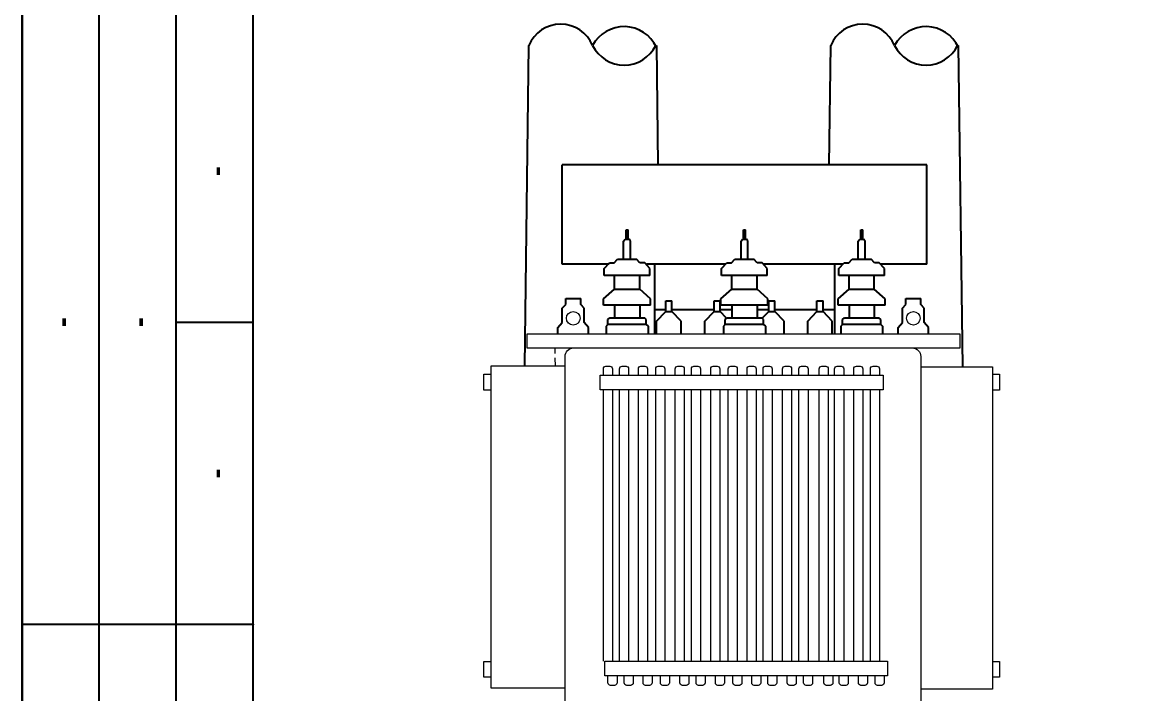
# Model space of a CAD drawing. Header units: millimetres. Extents: x 1804 to 3757, y 2643 to 7323.
# Drawn here: x 3495.3 to 3560, y 2819.6 to 2858.8 of the extents above; entities that cross this region are included whole.
import ezdxf
from ezdxf.enums import TextEntityAlignment as Align

# ---------------------------------------------------------------- set-up
doc = ezdxf.new("R2010")
doc.units = ezdxf.units.MM
doc.linetypes.add('TRAZOS', pattern=[0.75, 0.5, -0.25])
for name, color, linetype in [('_Cajetin Linea 2', 2, 'Continuous'), ('_Texto 1', 7, 'Continuous'), ('CAJETIN_T-1', 104, 'Continuous')]:
    doc.layers.add(name, color=color, linetype=linetype)
doc.layers.add('_Cajetin Linea 3', color=5, linetype='Continuous', lineweight=30)
doc.layers.add('POSTE', color=7, linetype='Continuous', lineweight=13)
doc.styles.add('Disylays_86', font='swisscl.ttf', dxfattribs={"height": 2.2})

# ---------------------------------------------------------------- blocks, each defined once
blk = doc.blocks.new('CAJETIN ARMADO')
at = {"layer": '_Cajetin Linea 2', "color": 3}
for points in [[(1380.954, 5529.82), (1380.954, 5776.82)], [(1385.454, 5529.82), (1385.454, 5776.82)], [(1389.954, 5529.82), (1389.954, 5776.82)], [(1385.454, 5688.606), (1389.954, 5688.606)], [(1389.954, 5670.963), (1376.454, 5670.963)]]:
    blk.add_lwpolyline(points, dxfattribs=at)
at = {"layer": '_Cajetin Linea 3', "ltscale": 0.1}
blk.add_lwpolyline([(1569.362, 5499.82), (1376.454, 5499.82), (1376.454, 5776.82), (1569.362, 5776.82)], close=True, dxfattribs=at)
at = {"layer": 'CAJETIN_T-1', "color": 2}
blk.add_point((1389.954, 5670.963), dxfattribs=at)
at = {"layer": '_Texto 1', "style": 'Disylays_86'}
for p in [(1387.704, 5697.428), (1378.704, 5688.606), (1383.204, 5688.606), (1387.704, 5679.785)]:
    blk.add_text('-', height=1.8, rotation=90, dxfattribs=at).set_placement(p, align=Align.MIDDLE_CENTER)

msp = doc.modelspace()

# ---------------------------------------------------------------- linework, layer by layer
at = {"color": 7}
for p, q in [((3524.612, 2838.726), (3524.849, 2857.457)), ((3532.301, 2857.457), (3532.39, 2850.5)), ((3542.396, 2850.5), (3542.484, 2857.457)), ((3549.936, 2857.457), (3550.174, 2838.703)), ((3531.298, 2844.813), (3531.299, 2844.775))]:
    msp.add_line(p, q, dxfattribs=at)
at = {"color": 7, "linetype": 'ByBlock'}
for p, q in [((3548.092, 2850.5), (3526.793, 2850.5)), ((3526.793, 2844.697), (3526.793, 2850.5)), ((3548.092, 2844.697), (3548.092, 2850.5)), ((3529.546, 2844.697), (3526.793, 2844.697)), ((3536.343, 2844.697), (3531.744, 2844.697)), ((3532.183, 2844.697), (3532.183, 2840.596)), ((3543.193, 2844.697), (3538.541, 2844.697)), ((3542.702, 2844.697), (3542.702, 2840.596)), ((3548.092, 2844.697), (3545.391, 2844.697)), ((3532.844, 2842.031), (3532.183, 2842.031)), ((3535.666, 2842.031), (3533.206, 2842.031)), ((3536.704, 2842.031), (3536.028, 2842.031)), ((3538.863, 2842.031), (3538.18, 2842.031)), ((3541.676, 2842.031), (3539.225, 2842.031)), ((3542.702, 2842.031), (3542.038, 2842.031))]:
    msp.add_line(p, q, dxfattribs=at)
for p, q in [((3530.529, 2846.701), (3530.645, 2846.701)), ((3530.529, 2846.151), (3530.529, 2846.701)), ((3530.645, 2846.151), (3530.645, 2846.701)), ((3537.384, 2846.701), (3537.5, 2846.701)), ((3537.384, 2846.151), (3537.384, 2846.701)), ((3537.5, 2846.151), (3537.5, 2846.701)), ((3544.234, 2846.701), (3544.349, 2846.701)), ((3544.234, 2846.151), (3544.234, 2846.701)), ((3544.349, 2846.151), (3544.349, 2846.701)), ((3530.386, 2846.04), (3530.472, 2846.151)), ((3530.386, 2844.976), (3530.386, 2846.04)), ((3530.472, 2846.151), (3530.703, 2846.151)), ((3530.788, 2846.04), (3530.703, 2846.151)), ((3530.788, 2844.976), (3530.788, 2846.04)), ((3537.242, 2846.04), (3537.327, 2846.151)), ((3537.242, 2844.976), (3537.242, 2846.04)), ((3537.327, 2846.151), (3537.558, 2846.151)), ((3537.643, 2846.04), (3537.558, 2846.151)), ((3537.643, 2844.976), (3537.643, 2846.04)), ((3544.091, 2846.04), (3544.176, 2846.151)), ((3544.091, 2844.976), (3544.091, 2846.04)), ((3544.176, 2846.151), (3544.407, 2846.151)), ((3544.492, 2846.04), (3544.407, 2846.151)), ((3544.492, 2844.976), (3544.492, 2846.04)), ((3529.839, 2844.775), (3530.031, 2844.976)), ((3530.031, 2844.976), (3531.143, 2844.976)), ((3531.335, 2844.775), (3531.143, 2844.976)), ((3536.695, 2844.775), (3536.886, 2844.976)), ((3536.886, 2844.976), (3537.998, 2844.976)), ((3538.19, 2844.775), (3537.998, 2844.976)), ((3543.544, 2844.775), (3543.736, 2844.976)), ((3543.736, 2844.976), (3544.847, 2844.976)), ((3545.039, 2844.775), (3544.847, 2844.976)), ((3529.254, 2844.438), (3529.559, 2844.775)), ((3529.254, 2844.022), (3529.254, 2844.438)), ((3529.559, 2844.775), (3529.839, 2844.775)), ((3531.615, 2844.775), (3531.335, 2844.775)), ((3531.92, 2844.438), (3531.615, 2844.775)), ((3531.92, 2844.022), (3531.92, 2844.438)), ((3536.11, 2844.438), (3536.414, 2844.775)), ((3536.11, 2844.022), (3536.11, 2844.438)), ((3536.414, 2844.775), (3536.695, 2844.775)), ((3538.471, 2844.775), (3538.19, 2844.775)), ((3538.775, 2844.438), (3538.471, 2844.775)), ((3538.775, 2844.022), (3538.775, 2844.438)), ((3542.959, 2844.438), (3543.263, 2844.775)), ((3542.959, 2844.022), (3542.959, 2844.438)), ((3543.263, 2844.775), (3543.544, 2844.775)), ((3545.32, 2844.775), (3545.039, 2844.775)), ((3545.624, 2844.438), (3545.32, 2844.775)), ((3545.624, 2844.022), (3545.624, 2844.438)), ((3531.92, 2844.022), (3529.254, 2844.022)), ((3529.849, 2843.23), (3529.849, 2844.022)), ((3531.325, 2843.23), (3531.325, 2844.022)), ((3538.775, 2844.022), (3536.11, 2844.022)), ((3536.704, 2843.23), (3536.704, 2844.022)), ((3538.18, 2843.23), (3538.18, 2844.022)), ((3545.624, 2844.022), (3542.959, 2844.022)), ((3543.553, 2843.23), (3543.553, 2844.022)), ((3545.03, 2843.23), (3545.03, 2844.022)), ((3529.217, 2842.672), (3529.849, 2843.23)), ((3529.849, 2843.23), (3531.325, 2843.23)), ((3531.957, 2842.672), (3531.325, 2843.23)), ((3536.072, 2842.672), (3536.704, 2843.23)), ((3536.704, 2843.23), (3538.18, 2843.23)), ((3538.813, 2842.672), (3538.18, 2843.23)), ((3542.921, 2842.672), (3543.553, 2843.23)), ((3543.553, 2843.23), (3545.03, 2843.23)), ((3545.662, 2842.672), (3545.03, 2843.23)), ((3527.003, 2842.683), (3527.879, 2842.683)), ((3527.003, 2842.338), (3527.003, 2842.683)), ((3527.879, 2842.338), (3527.879, 2842.683)), ((3529.217, 2842.293), (3529.217, 2842.672)), ((3531.957, 2842.293), (3531.957, 2842.672)), ((3532.844, 2841.925), (3532.844, 2842.546)), ((3532.844, 2842.546), (3533.206, 2842.546)), ((3533.206, 2841.925), (3533.206, 2842.546)), ((3535.666, 2841.925), (3535.666, 2842.546)), ((3535.666, 2842.546), (3536.028, 2842.546)), ((3536.028, 2841.925), (3536.028, 2842.546)), ((3536.072, 2842.293), (3536.072, 2842.672)), ((3538.813, 2842.293), (3538.813, 2842.672)), ((3538.863, 2841.925), (3538.863, 2842.546)), ((3538.863, 2842.546), (3539.225, 2842.546)), ((3539.225, 2841.925), (3539.225, 2842.546)), ((3541.676, 2842.546), (3542.038, 2842.546)), ((3541.676, 2841.925), (3541.676, 2842.546)), ((3542.038, 2841.925), (3542.038, 2842.546)), ((3542.921, 2842.293), (3542.921, 2842.672)), ((3545.662, 2842.293), (3545.662, 2842.672)), ((3546.87, 2842.338), (3546.87, 2842.683)), ((3546.87, 2842.683), (3547.747, 2842.683)), ((3547.747, 2842.338), (3547.747, 2842.683)), ((3526.803, 2842.112), (3527.003, 2842.338)), ((3526.803, 2841.276), (3526.803, 2842.112)), ((3528.079, 2842.112), (3527.879, 2842.338)), ((3528.079, 2841.276), (3528.079, 2842.112)), ((3531.957, 2842.293), (3529.217, 2842.293)), ((3529.849, 2842.293), (3529.849, 2841.563)), ((3531.325, 2842.293), (3531.325, 2841.563)), ((3532.309, 2841.367), (3532.844, 2841.925)), ((3532.844, 2841.925), (3533.206, 2841.925)), ((3533.741, 2841.367), (3533.206, 2841.925)), ((3535.131, 2841.367), (3535.666, 2841.925)), ((3535.666, 2841.925), (3536.028, 2841.925)), ((3536.403, 2841.534), (3536.028, 2841.925)), ((3538.813, 2842.293), (3536.072, 2842.293)), ((3536.704, 2842.293), (3536.704, 2841.563)), ((3538.18, 2842.293), (3538.18, 2841.563)), ((3538.485, 2841.53), (3538.863, 2841.925)), ((3538.863, 2841.925), (3539.225, 2841.925)), ((3539.76, 2841.367), (3539.225, 2841.925)), ((3541.141, 2841.367), (3541.676, 2841.925)), ((3541.676, 2841.925), (3542.038, 2841.925)), ((3542.573, 2841.367), (3542.038, 2841.925)), ((3545.662, 2842.293), (3542.921, 2842.293)), ((3543.553, 2842.293), (3543.553, 2841.563)), ((3545.03, 2842.293), (3545.03, 2841.563)), ((3546.671, 2842.112), (3546.87, 2842.338)), ((3546.671, 2841.276), (3546.671, 2842.112)), ((3547.946, 2842.112), (3547.747, 2842.338)), ((3547.946, 2841.276), (3547.946, 2842.112)), ((3526.551, 2840.984), (3526.803, 2841.276)), ((3528.331, 2840.984), (3528.079, 2841.276)), ((3529.465, 2841.176), (3529.362, 2841.064)), ((3529.465, 2841.45), (3529.577, 2841.563)), ((3529.465, 2841.181), (3529.465, 2841.45)), ((3531.709, 2841.176), (3529.465, 2841.176)), ((3529.577, 2841.563), (3531.597, 2841.563)), ((3531.709, 2841.45), (3531.597, 2841.563)), ((3531.709, 2841.181), (3531.709, 2841.45)), ((3531.709, 2841.176), (3531.812, 2841.064)), ((3532.309, 2840.596), (3532.309, 2841.367)), ((3533.741, 2840.596), (3533.741, 2841.367)), ((3535.131, 2840.596), (3535.131, 2841.367)), ((3536.32, 2841.176), (3536.217, 2841.064)), ((3536.32, 2841.45), (3536.432, 2841.563)), ((3536.32, 2841.181), (3536.32, 2841.45)), ((3538.565, 2841.176), (3536.32, 2841.176)), ((3536.432, 2841.563), (3538.452, 2841.563)), ((3538.565, 2841.45), (3538.452, 2841.563)), ((3538.565, 2841.181), (3538.565, 2841.45)), ((3538.565, 2841.176), (3538.667, 2841.064)), ((3539.76, 2840.596), (3539.76, 2841.367)), ((3541.141, 2840.596), (3541.141, 2841.367)), ((3542.573, 2840.596), (3542.573, 2841.367)), ((3543.169, 2841.176), (3543.066, 2841.064)), ((3543.169, 2841.45), (3543.281, 2841.563)), ((3543.169, 2841.181), (3543.169, 2841.45)), ((3545.414, 2841.176), (3543.169, 2841.176)), ((3543.281, 2841.563), (3545.302, 2841.563)), ((3545.414, 2841.45), (3545.302, 2841.563)), ((3545.414, 2841.181), (3545.414, 2841.45)), ((3545.414, 2841.176), (3545.517, 2841.064)), ((3546.419, 2840.984), (3546.671, 2841.276)), ((3548.199, 2840.984), (3547.946, 2841.276)), ((3526.551, 2840.596), (3526.551, 2840.984)), ((3528.331, 2840.596), (3528.331, 2840.984)), ((3529.362, 2841.064), (3529.362, 2840.596)), ((3531.812, 2841.064), (3531.812, 2840.596)), ((3536.217, 2841.064), (3536.217, 2840.596)), ((3538.667, 2841.064), (3538.667, 2840.596)), ((3543.066, 2841.064), (3543.066, 2840.596)), ((3545.517, 2841.064), (3545.517, 2840.596)), ((3546.419, 2840.596), (3546.419, 2840.984)), ((3548.199, 2840.596), (3548.199, 2840.984))]:
    msp.add_line(p, q)
at = {"lineweight": 9}
for points in [[(3550.041, 2840.596), (3524.729, 2840.596), (3524.729, 2839.798), (3550.041, 2839.798)], [(3529.019, 2838.207), (3545.537, 2838.207), (3545.537, 2837.358), (3529.019, 2837.358)], [(3529.289, 2821.506), (3545.807, 2821.506), (3545.807, 2820.657), (3529.289, 2820.657)]]:
    msp.add_lwpolyline(points, close=True, dxfattribs=at)
at = {"color": 7, "linetype": 'TRAZOS', "lineweight": 9}
msp.add_lwpolyline([(3526.406, 2838.726), (3526.385, 2839.798)], dxfattribs=at)
at = {"lineweight": 9}
for points in [[(3547.25, 2839.798, -0.414214), (3547.744, 2839.304), (3547.744, 2818.533), (3526.966, 2818.533), (3526.966, 2839.304, -0.414214), (3527.46, 2839.798)], [(3529.201, 2838.207), (3529.201, 2838.581, -0.414214), (3529.352, 2838.731), (3529.58, 2838.731, -0.414214), (3529.73, 2838.581), (3529.73, 2838.207)], [(3530.146, 2838.207), (3530.146, 2838.581, -0.414214), (3530.296, 2838.731), (3530.525, 2838.731, -0.414214), (3530.675, 2838.581), (3530.675, 2838.207)], [(3531.248, 2838.207), (3531.248, 2838.581, -0.414214), (3531.399, 2838.731), (3531.627, 2838.731, -0.414214), (3531.777, 2838.581), (3531.777, 2838.207)], [(3532.261, 2838.207), (3532.261, 2838.581, -0.414214), (3532.412, 2838.731), (3532.64, 2838.731, -0.414214), (3532.791, 2838.581), (3532.791, 2838.207)], [(3533.399, 2838.207), (3533.399, 2838.581, -0.414214), (3533.55, 2838.731), (3533.778, 2838.731, -0.414214), (3533.928, 2838.581), (3533.928, 2838.207)], [(3534.346, 2838.207), (3534.346, 2838.581, -0.414214), (3534.496, 2838.731), (3534.725, 2838.731, -0.414214), (3534.875, 2838.581), (3534.875, 2838.207)], [(3535.473, 2838.207), (3535.473, 2838.581, -0.414214), (3535.624, 2838.731), (3535.852, 2838.731, -0.414214), (3536.002, 2838.581), (3536.002, 2838.207)], [(3536.497, 2838.207), (3536.497, 2838.581, -0.414214), (3536.647, 2838.731), (3536.876, 2838.731, -0.414214), (3537.026, 2838.581), (3537.026, 2838.207)], [(3537.596, 2838.207), (3537.596, 2838.581, -0.414214), (3537.746, 2838.731), (3537.975, 2838.731, -0.414214), (3538.125, 2838.581), (3538.125, 2838.207)], [(3538.53, 2838.207), (3538.53, 2838.581, -0.414214), (3538.681, 2838.731), (3538.909, 2838.731, -0.414214), (3539.06, 2838.581), (3539.06, 2838.207)], [(3539.669, 2838.207), (3539.669, 2838.581, -0.414214), (3539.82, 2838.731), (3540.048, 2838.731, -0.414214), (3540.198, 2838.581), (3540.198, 2838.207)], [(3540.629, 2838.207), (3540.629, 2838.581, -0.414214), (3540.779, 2838.731), (3541.007, 2838.731, -0.414214), (3541.158, 2838.581), (3541.158, 2838.207)], [(3541.809, 2838.207), (3541.809, 2838.581, -0.414214), (3541.96, 2838.731), (3542.188, 2838.731, -0.414214), (3542.339, 2838.581), (3542.339, 2838.207)], [(3542.713, 2838.207), (3542.713, 2838.581, -0.414214), (3542.863, 2838.731), (3543.091, 2838.731, -0.414214), (3543.242, 2838.581), (3543.242, 2838.207)], [(3543.83, 2838.207), (3543.83, 2838.581, -0.414214), (3543.981, 2838.731), (3544.209, 2838.731, -0.414214), (3544.36, 2838.581), (3544.36, 2838.207)], [(3544.803, 2838.207), (3544.803, 2838.581, -0.414214), (3544.954, 2838.731), (3545.182, 2838.731, -0.414214), (3545.333, 2838.581), (3545.333, 2838.207)], [(3530, 2820.657), (3530, 2820.243, -0.414214), (3529.85, 2820.092), (3529.621, 2820.092, -0.414214), (3529.471, 2820.243), (3529.471, 2820.657)], [(3530.945, 2820.657), (3530.945, 2820.243, -0.414214), (3530.794, 2820.092), (3530.566, 2820.092, -0.414214), (3530.416, 2820.243), (3530.416, 2820.657)], [(3532.047, 2820.657), (3532.047, 2820.243, -0.414214), (3531.897, 2820.092), (3531.668, 2820.092, -0.414214), (3531.518, 2820.243), (3531.518, 2820.657)], [(3533.06, 2820.657), (3533.06, 2820.243, -0.414214), (3532.91, 2820.092), (3532.681, 2820.092, -0.414214), (3532.531, 2820.243), (3532.531, 2820.657)], [(3534.198, 2820.657), (3534.198, 2820.243, -0.414214), (3534.048, 2820.092), (3533.819, 2820.092, -0.414214), (3533.669, 2820.243), (3533.669, 2820.657)], [(3535.145, 2820.657), (3535.145, 2820.243, -0.414214), (3534.994, 2820.092), (3534.766, 2820.092, -0.414214), (3534.616, 2820.243), (3534.616, 2820.657)], [(3536.272, 2820.657), (3536.272, 2820.243, -0.414214), (3536.122, 2820.092), (3535.893, 2820.092, -0.414214), (3535.743, 2820.243), (3535.743, 2820.657)], [(3537.296, 2820.657), (3537.296, 2820.243, -0.414214), (3537.145, 2820.092), (3536.917, 2820.092, -0.414214), (3536.767, 2820.243), (3536.767, 2820.657)], [(3538.395, 2820.657), (3538.395, 2820.243, -0.414214), (3538.244, 2820.092), (3538.016, 2820.092, -0.414214), (3537.866, 2820.243), (3537.866, 2820.657)], [(3539.329, 2820.657), (3539.329, 2820.243, -0.414214), (3539.179, 2820.092), (3538.951, 2820.092, -0.414214), (3538.8, 2820.243), (3538.8, 2820.657)], [(3540.468, 2820.657), (3540.468, 2820.243, -0.414214), (3540.318, 2820.092), (3540.089, 2820.092, -0.414214), (3539.939, 2820.243), (3539.939, 2820.657)], [(3541.427, 2820.657), (3541.427, 2820.243, -0.414214), (3541.277, 2820.092), (3541.049, 2820.092, -0.414214), (3540.898, 2820.243), (3540.898, 2820.657)], [(3542.608, 2820.657), (3542.608, 2820.243, -0.414214), (3542.458, 2820.092), (3542.229, 2820.092, -0.414214), (3542.079, 2820.243), (3542.079, 2820.657)], [(3543.511, 2820.657), (3543.511, 2820.243, -0.414214), (3543.361, 2820.092), (3543.133, 2820.092, -0.414214), (3542.982, 2820.243), (3542.982, 2820.657)], [(3544.629, 2820.657), (3544.629, 2820.243, -0.414214), (3544.479, 2820.092), (3544.251, 2820.092, -0.414214), (3544.1, 2820.243), (3544.1, 2820.657)], [(3545.602, 2820.657), (3545.602, 2820.243, -0.414214), (3545.452, 2820.092), (3545.224, 2820.092, -0.414214), (3545.073, 2820.243), (3545.073, 2820.657)]]:
    msp.add_lwpolyline(points, format="xyb", dxfattribs=at)
for points in [[(3526.966, 2838.726), (3522.629, 2838.726), (3522.629, 2819.948), (3526.966, 2819.948)], [(3547.744, 2838.703), (3551.928, 2838.703), (3551.928, 2819.874), (3547.744, 2819.874)], [(3522.629, 2837.332), (3522.212, 2837.332), (3522.212, 2838.26), (3522.629, 2838.26)], [(3551.928, 2838.26), (3552.346, 2838.26), (3552.346, 2837.332), (3551.928, 2837.332)], [(3529.201, 2821.506), (3529.201, 2837.358)], [(3529.73, 2837.358), (3529.73, 2821.506)], [(3530.146, 2821.506), (3530.146, 2837.358)], [(3530.675, 2837.358), (3530.675, 2821.506)], [(3531.248, 2821.506), (3531.248, 2837.358)], [(3531.777, 2837.358), (3531.777, 2821.506)], [(3532.261, 2821.506), (3532.261, 2837.358)], [(3532.791, 2837.358), (3532.791, 2821.506)], [(3533.399, 2821.506), (3533.399, 2837.358)], [(3533.928, 2837.358), (3533.928, 2821.506)], [(3534.346, 2821.506), (3534.346, 2837.358)], [(3534.875, 2837.358), (3534.875, 2821.506)], [(3535.473, 2821.506), (3535.473, 2837.358)], [(3536.002, 2837.358), (3536.002, 2821.506)], [(3536.497, 2821.506), (3536.497, 2837.358)], [(3537.026, 2837.358), (3537.026, 2821.506)], [(3537.596, 2821.506), (3537.596, 2837.358)], [(3538.125, 2837.358), (3538.125, 2821.506)], [(3538.53, 2821.506), (3538.53, 2837.358)], [(3539.06, 2837.358), (3539.06, 2821.506)], [(3539.669, 2821.506), (3539.669, 2837.358)], [(3540.198, 2837.358), (3540.198, 2821.506)], [(3540.629, 2821.506), (3540.629, 2837.358)], [(3541.158, 2837.358), (3541.158, 2821.506)], [(3541.809, 2821.506), (3541.809, 2837.358)], [(3542.339, 2837.358), (3542.339, 2821.506)], [(3542.713, 2821.506), (3542.713, 2837.358)], [(3543.242, 2837.358), (3543.242, 2821.506)], [(3543.83, 2821.506), (3543.83, 2837.358)], [(3544.36, 2837.358), (3544.36, 2821.506)], [(3544.803, 2821.506), (3544.803, 2837.358)], [(3545.333, 2837.358), (3545.333, 2821.506)], [(3522.629, 2820.562), (3522.212, 2820.562), (3522.212, 2821.49), (3522.629, 2821.49)], [(3551.928, 2821.49), (3552.346, 2821.49), (3552.346, 2820.562), (3551.928, 2820.562)]]:
    msp.add_lwpolyline(points, dxfattribs=at)
for centre in [(3527.441, 2841.528), (3547.309, 2841.528)]:
    msp.add_circle(centre, 0.399, dxfattribs=at)
at = {"color": 7, "lineweight": 25}
for centre, radius, start, end in [((3526.712, 2856.693), 2.014, 22.3138, 157.6862), ((3530.417, 2856.477), 2.086, 25.33875, 151.97322), ((3544.347, 2856.693), 2.014, 22.3138, 157.6862), ((3548.052, 2856.477), 2.086, 25.33875, 151.97322), ((3530.417, 2858.377), 2.059, 206.54154, 333.45846), ((3548.052, 2858.377), 2.059, 206.54154, 333.45846)]:
    msp.add_arc(centre, radius, start, end, dxfattribs=at)

# ---------------------------------------------------------------- block references
at = {"layer": 'POSTE', "lineweight": 25}
msp.add_blockref('CAJETIN ARMADO', (2118.798, -2847.311), dxfattribs=at)

doc.saveas('drawing.dxf')
